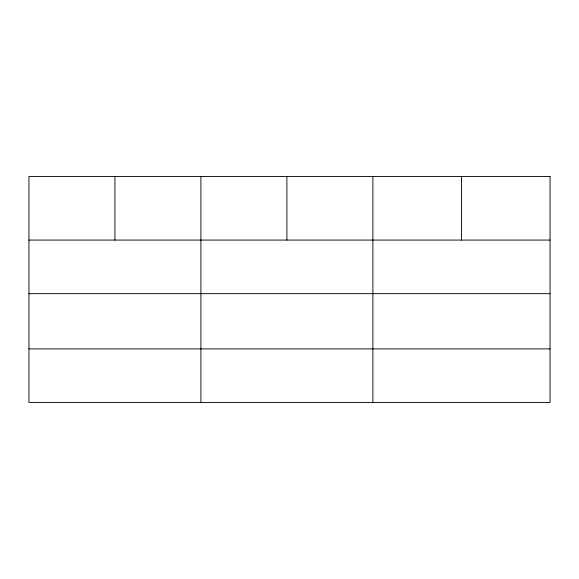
<?xml version="1.0" encoding="UTF-8"?>
<svg xmlns="http://www.w3.org/2000/svg" width="579" height="579" viewBox="0 0 579 579"><rect width="100%" height="100%" fill="white"/><g stroke="black" fill="none" stroke-linecap="round" stroke-linejoin="round"><path stroke-width="0.87" d="M28.95 240.075L550.05 240.075M28.95 293.669L550.05 293.669M28.95 348.884L550.05 348.884M461.463 176.53L461.463 240.075M372.876 176.53L372.876 402.47M286.894 176.53L286.894 240.075M200.913 176.53L200.913 402.47M114.932 176.53L114.932 240.075M550.05 176.53L28.95 176.53L28.95 402.47L550.05 402.47L550.05 176.53"/></g></svg>
